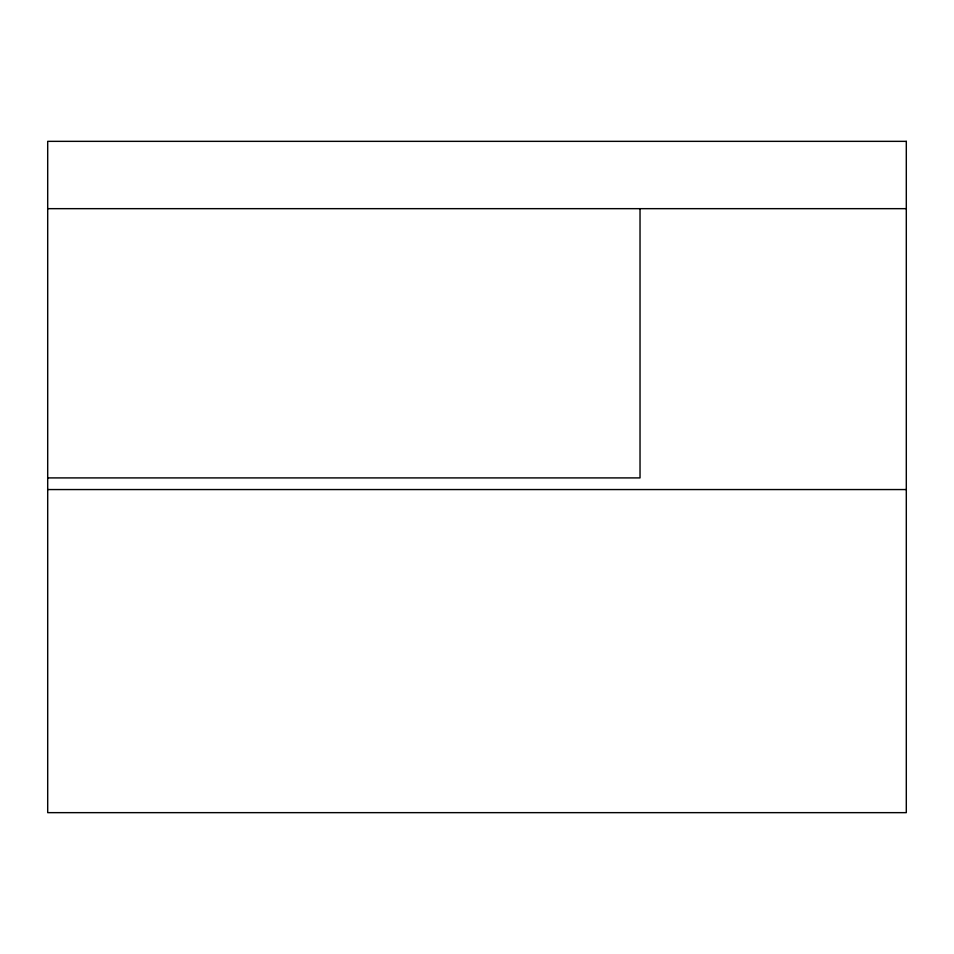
<?xml version="1.0" encoding="UTF-8"?>
<svg xmlns="http://www.w3.org/2000/svg" width="954" height="954" viewBox="0 0 954 954"><rect width="100%" height="100%" fill="white"/><g stroke="black" fill="none" stroke-linecap="round" stroke-linejoin="round"><path stroke-width="1.43" d="M47.7 208.664L906.3 208.664M47.7 477.906L640.027 477.906L640.027 208.664M47.7 489.557L906.3 489.557M906.3 141.347L47.7 141.347L47.7 812.653L906.3 812.653L906.3 141.347"/></g></svg>
